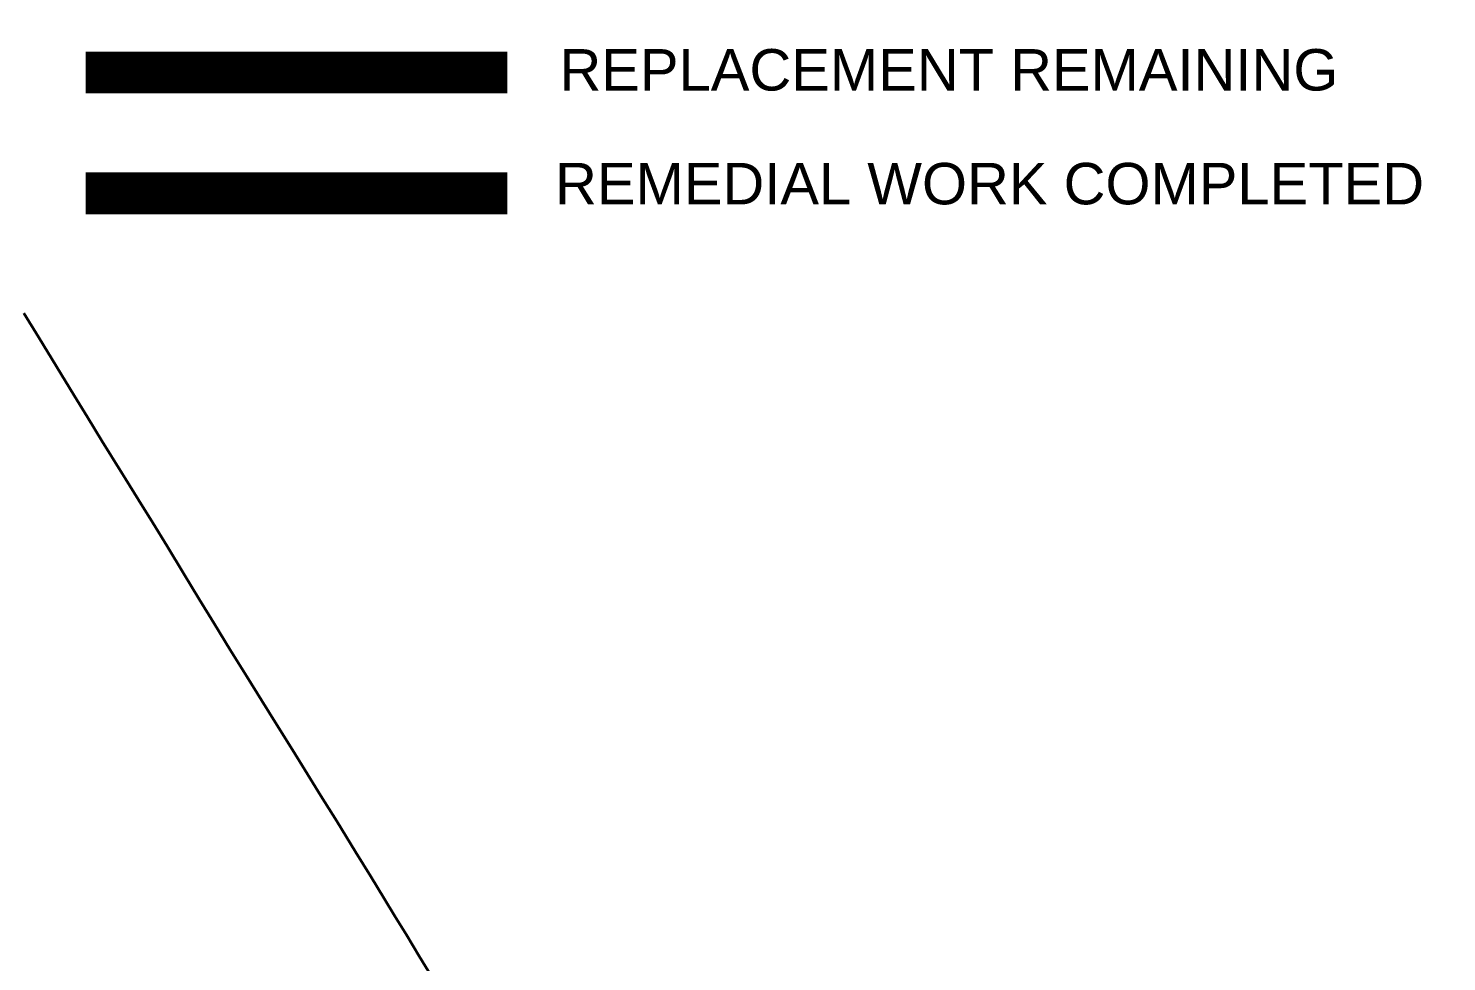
# Model space of a CAD drawing. Header units: inches. Extents: x 253462 to 255152, y 2692471 to 2694236.
# Drawn here: x 254522 to 255152, y 2693151 to 2693566 of the extents above; entities that cross this region are included whole.
import ezdxf

# ---------------------------------------------------------------- set-up
doc = ezdxf.new("R2010")
doc.units = ezdxf.units.IN
doc.header["$MEASUREMENT"] = 0
doc.layers.add('mbz_sewer_network_level$0$Ext-MH TEXT', color=1, linetype='Continuous')
doc.layers.add('REPLACEMENT LINR', color=7, linetype='Continuous', true_color=0xd1002a)
doc.layers.add('REPLACMENT DONE', color=7, linetype='Continuous', lineweight=30, true_color=0x48fefb)
doc.layers.add('SECTORS', color=7, linetype='Continuous', lineweight=30, true_color=0xf0f0f0)
doc.styles.add('mbz_sewer_network_level$0$DC', font='arial.ttf', dxfattribs={"height": 3.5})

msp = doc.modelspace()

# ---------------------------------------------------------------- linework, layer by layer
at = {"layer": 'REPLACEMENT LINR', "const_width": 18.41835}
msp.add_lwpolyline([(254547.18919, 2693546.32231), (254734.48522, 2693546.32231)], dxfattribs=at)
at = {"layer": 'REPLACMENT DONE', "const_width": 18.60315}
msp.add_lwpolyline([(254547.18919, 2693492.682), (254734.48522, 2693492.682)], dxfattribs=at)
at = {"layer": 'SECTORS'}
msp.add_polyline3d([(254519.7243, 2693439.4164, 0), (254526.3823, 2693428.5927, 0), (254534.2928, 2693415.6456, 0), (254542.0971, 2693402.8715, 0), (254548.007, 2693393.1981, 0), (254554.4345, 2693382.7586, 0), (254563.4172, 2693368.2622, 0), (254564.9487, 2693365.7894, 0), (254570.6843, 2693356.5288, 0), (254577.0099, 2693346.3148, 0), (254583.384, 2693335.8922, 0), (254590.835, 2693323.6518, 0), (254597.661, 2693312.438, 0), (254604.3188, 2693301.5827, 0), (254611.4733, 2693289.9328, 0), (254618.777, 2693278.0567, 0), (254625.2785, 2693267.4973, 0), (254632.0917, 2693256.5424, 0), (254639.0538, 2693245.3732, 0), (254644.5122, 2693236.6165, 0), (254651.7423, 2693224.9631, 0), (254658.7325, 2693213.6903, 0), (254667.0708, 2693200.1365, 0), (254673.8299, 2693189.1554, 0), (254679.8336, 2693179.3707, 0), (254684.6049, 2693171.5536, 0), (254689.6619, 2693163.231, 0), (254695.3792, 2693153.8287, 0), (254701.0222, 2693144.5486, 0)], dxfattribs=at)

# ---------------------------------------------------------------- texts
at = {"layer": 'mbz_sewer_network_level$0$Ext-MH TEXT', "color": 0, "insert": (254757.65192, 2693556.71042), "char_height": 18.418345, "width": 356.3863405, "attachment_point": 1, "style": 'mbz_sewer_network_level$0$DC', "bg_fill": 3, "box_fill_scale": 1.5, "bg_fill_color": 256, "bg_fill_transparency": 0}
msp.add_mtext('REPLACEMENT REMAINING ', dxfattribs=at)

# ---------------------------------------------------------------- next in the draw order: texts
at = {"layer": 'mbz_sewer_network_level$0$Ext-MH TEXT', "color": 0, "insert": (254755.70456, 2693506.15777), "char_height": 18.418345, "width": 386.7522004, "attachment_point": 1, "style": 'mbz_sewer_network_level$0$DC', "bg_fill": 3, "box_fill_scale": 1.5, "bg_fill_color": 256, "bg_fill_transparency": 0}
msp.add_mtext('REMEDIAL WORK COMPLETED ', dxfattribs=at)

doc.saveas('drawing.dxf')
